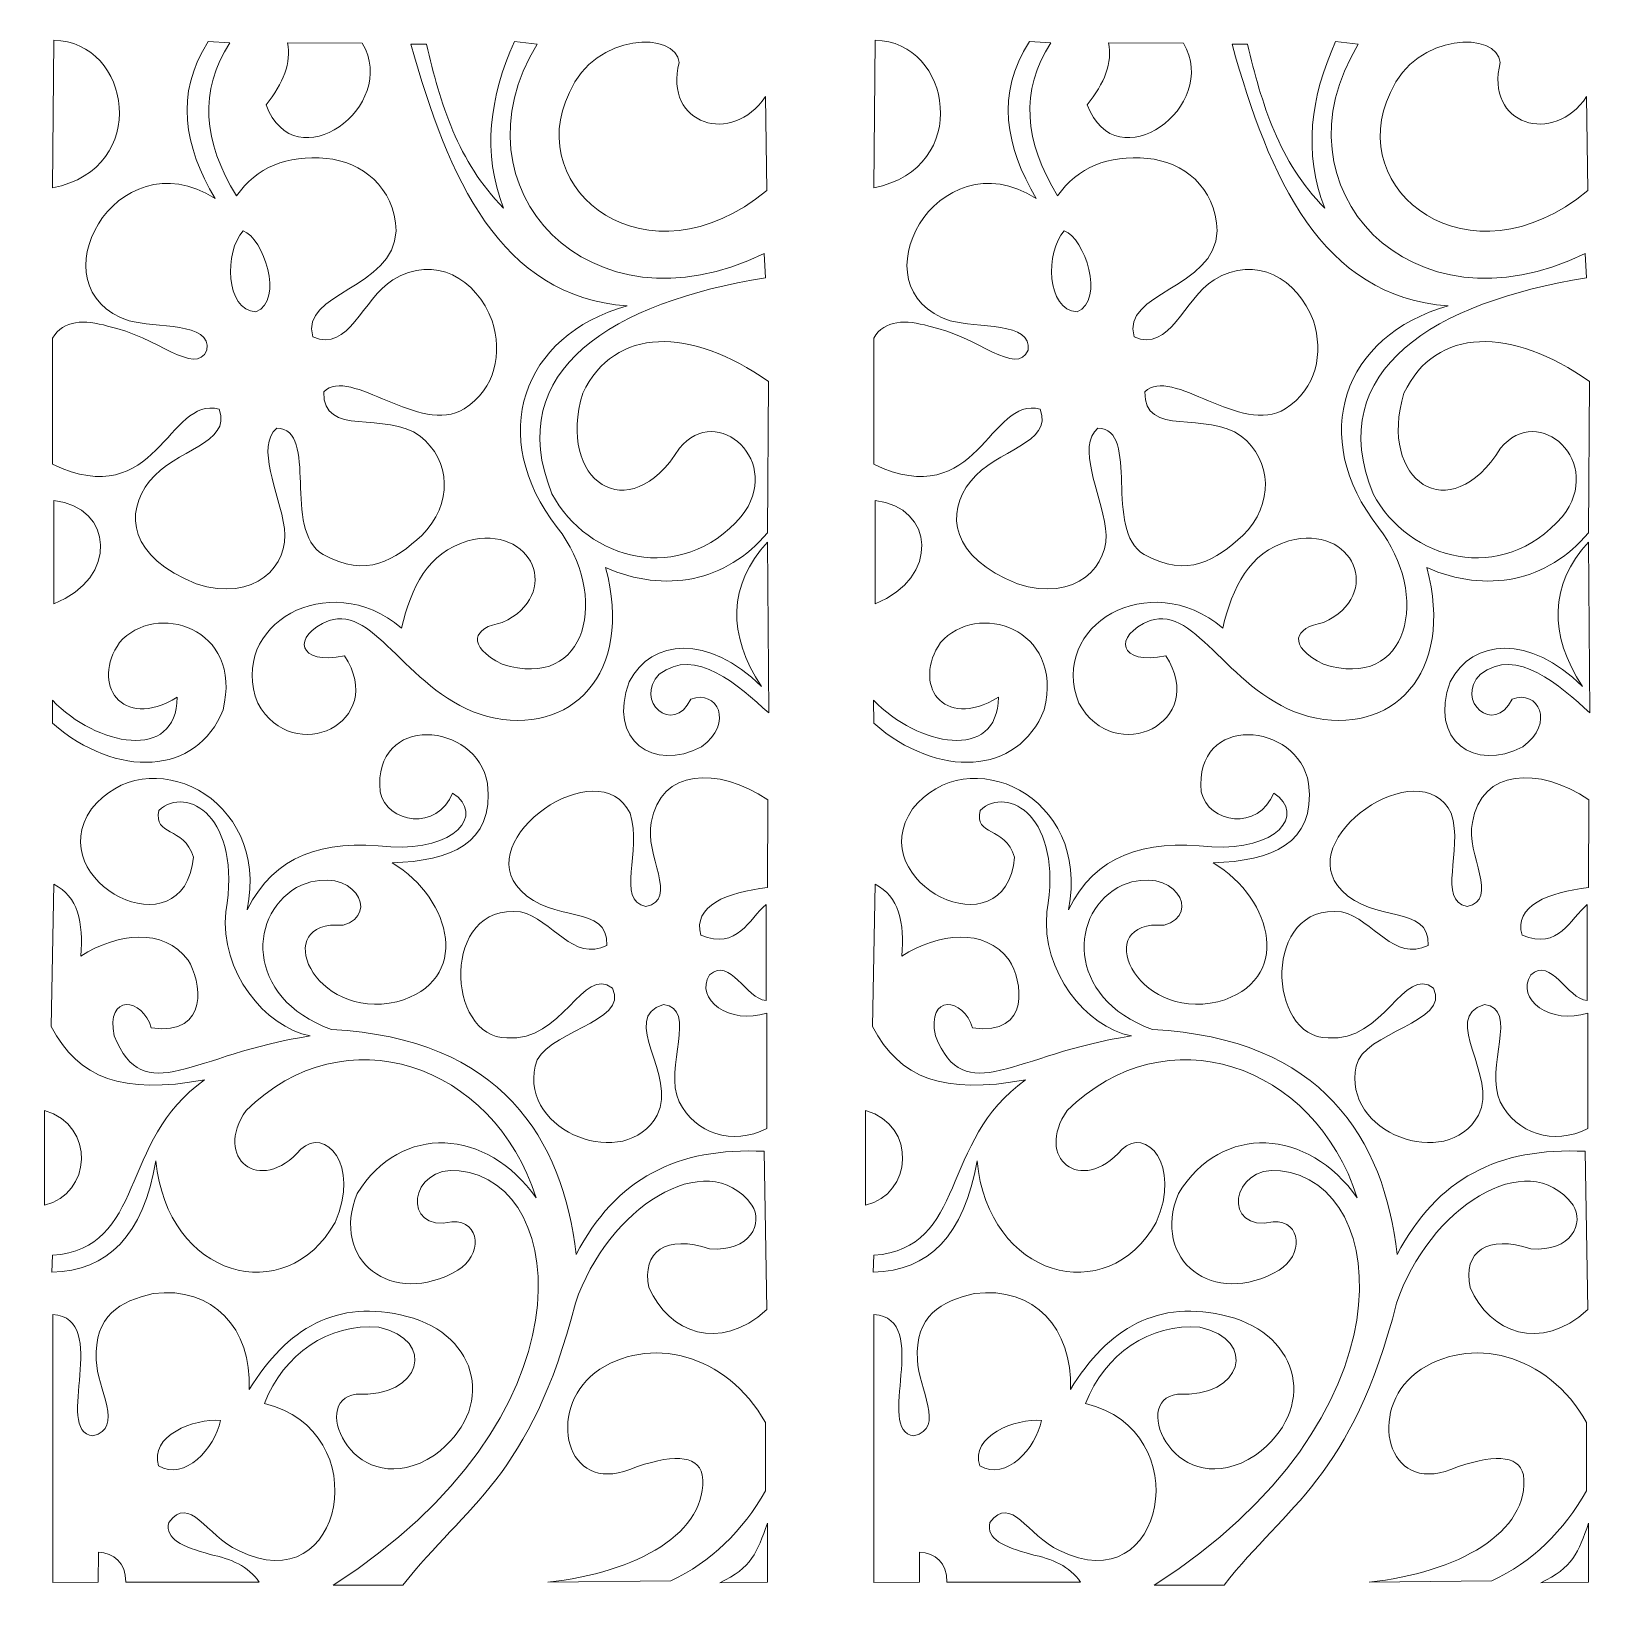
# Model space of a CAD drawing. Header units: centimetres. Extents: x -48.1 to 48.2, y -48.4 to 47.8.
import ezdxf

# ---------------------------------------------------------------- set-up
doc = ezdxf.new("R2010")
doc.units = ezdxf.units.CM
doc.header["$MEASUREMENT"] = 0
doc.layers.add('layer 1', color=7, linetype='Continuous')

msp = doc.modelspace()

# ---------------------------------------------------------------- linework, layer by layer
at = {"layer": 'layer 1', "color": 242, "lineweight": 9}
for points, knots in [([(-35.93742, 47.10805), (-35.93742, 47.10805), (-37.25138, 47.19018), (-37.25138, 47.19018), (-37.25138, 47.19018), (-39.33227, 43.98749), (-38.70253, 40.78472), (-36.84077, 37.58184), (-36.84077, 37.58184), (-42.88695, 41.47882), (-48.06834, 32.04059), (-42.09661, 30.10869), (-42.09661, 30.10869), (-40.51134, 29.64474), (-37.04195, 30.06562), (-37.33351, 28.302), (-37.33351, 28.302), (-38.07011, 26.67787), (-40.36667, 29.14471), (-43.41057, 29.7802), (-43.41057, 29.7802), (-44.8151, 30.1676), (-46.09826, 30.19283), (-46.77759, 29.0411), (-46.77759, 29.0411), (-46.77759, 29.0411), (-46.77759, 21.32159), (-46.77759, 21.32159), (-46.77759, 21.32159), (-40.3778, 18.27049), (-39.71592, 25.56068), (-36.5944, 24.68861), (-36.5944, 24.68861), (-35.78757, 22.56311), (-39.28488, 22.25458), (-40.84501, 20.29131), (-40.84501, 20.29131), (-42.40524, 18.32795), (-42.06965, 15.61292), (-37.99049, 14.01268), (-37.99049, 14.01268), (-34.40137, 12.81807), (-32.27261, 15.16576), (-32.59362, 17.39218), (-32.59362, 17.39218), (-32.92172, 19.66801), (-34.37566, 22.39743), (-33.06314, 23.53889), (-33.06314, 23.53889), (-30.43387, 23.46435), (-32.77849, 17.28914), (-30.22569, 15.80105), (-30.22569, 15.80105), (-27.55479, 14.33225), (-25.83213, 15.45539), (-24.19391, 16.96909), (-24.19391, 16.96909), (-22.26614, 18.86798), (-22.41532, 21.5881), (-24.29234, 23.03513), (-24.29234, 23.03513), (-26.38109, 24.64026), (-30.27644, 22.91933), (-30.18885, 25.7562), (-30.18885, 25.7562), (-28.55762, 27.36565), (-24.29234, 23.03513), (-21.5986, 24.7101), (-21.5986, 24.7101), (-19.64426, 25.9758), (-19.26396, 28.11761), (-19.88247, 30.10869), (-19.88247, 30.10869), (-20.84271, 32.66236), (-23.38026, 34.18623), (-25.95541, 32.60614), (-25.95541, 32.60614), (-27.83195, 31.4452), (-28.6409, 28.14792), (-30.84583, 29.12322), (-30.84583, 29.12322), (-31.6848, 31.84056), (-25.87176, 32.05296), (-25.76623, 35.61186), (-25.76623, 35.61186), (-25.85478, 38.32162), (-27.86956, 39.82707), (-30.0246, 40.04552), (-30.0246, 40.04552), (-32.46103, 40.26464), (-34.29517, 39.49819), (-35.52681, 37.74609), (-35.52681, 37.74609), (-37.57316, 41.07886), (-37.83325, 44.21333), (-35.93742, 47.10805)], [0, 0, 0, 0, 0.04, 0.04, 0.04, 0.04, 0.08, 0.08, 0.08, 0.08, 0.12, 0.12, 0.12, 0.12, 0.16, 0.16, 0.16, 0.16, 0.2, 0.2, 0.2, 0.2, 0.24, 0.24, 0.24, 0.24, 0.28, 0.28, 0.28, 0.28, 0.32, 0.32, 0.32, 0.32, 0.36, 0.36, 0.36, 0.36, 0.4, 0.4, 0.4, 0.4, 0.44, 0.44, 0.44, 0.44, 0.48, 0.48, 0.48, 0.48, 0.52, 0.52, 0.52, 0.52, 0.56, 0.56, 0.56, 0.56, 0.6, 0.6, 0.6, 0.6, 0.64, 0.64, 0.64, 0.64, 0.68, 0.68, 0.68, 0.68, 0.72, 0.72, 0.72, 0.72, 0.76, 0.76, 0.76, 0.76, 0.8, 0.8, 0.8, 0.8, 0.84, 0.84, 0.84, 0.84, 0.88, 0.88, 0.88, 0.88, 0.92, 0.92, 0.92, 0.92, 1, 1, 1, 1]), ([(-46.69547, 47.2723), (-42.00058, 47.21761), (-40.71406, 39.44341), (-46.77759, 38.23882), (-46.77759, 38.23882), (-46.77759, 38.23882), (-46.69547, 47.2723), (-46.69547, 47.2723)], [0, 0, 0, 0, 0.33333333, 0.33333333, 0.33333333, 0.33333333, 1, 1, 1, 1]), ([(-23.90648, 47.02593), (-23.90648, 47.02593), (-24.85089, 47.02593), (-24.85089, 47.02593), (-24.85089, 47.02593), (-22.57947, 38.85397), (-19.40423, 31.58594), (-11.62916, 31.01204), (-11.62916, 31.01204), (-18.09065, 29.21955), (-20.22612, 23.00577), (-15.89953, 17.46183), (-15.89953, 17.46183), (-12.6932, 13.32145), (-14.00026, 7.40854), (-19.26655, 9.08533), (-19.26655, 9.08533), (-21.5112, 10.2078), (-21.05963, 11.34389), (-19.26655, 11.63113), (-19.26655, 11.63113), (-15.5438, 13.34208), (-17.4259, 17.69093), (-21.38131, 16.64223), (-21.38131, 16.64223), (-23.85227, 15.8756), (-24.81692, 13.82177), (-25.42574, 11.30264), (-25.42574, 11.30264), (-29.90871, 15.08565), (-36.09975, 11.46055), (-34.22657, 6.69802), (-34.22657, 6.69802), (-32.03507, 2.75125), (-26.25771, 5.5178), (-28.9124, 9.60723), (-28.9124, 9.60723), (-31.77412, 8.96791), (-32.21323, 10.83331), (-29.86036, 11.75431), (-29.86036, 11.75431), (-27.02128, 12.75437), (-25.00151, 7.22395), (-20.1699, 5.88256), (-20.1699, 5.88256), (-15.0784, 4.60966), (-11.1914, 8.51048), (-12.94312, 14.99815), (-12.94312, 14.99815), (-9.30249, 13.41058), (-5.55229, 14.12234), (-3.04736, 17.13334), (-3.04736, 17.13334), (-3.04736, 17.13334), (-2.98577, 26.39256), (-2.98577, 26.39256), (-2.98577, 26.39256), (-7.73544, 29.73281), (-12.38678, 29.78251), (-14.3392, 25.67408), (-14.3392, 25.67408), (-15.96794, 20.32259), (-11.53342, 17.27034), (-8.42638, 22.30706), (-8.42638, 22.30706), (-6.09971, 25.154), (-2.0073, 21.45849), (-4.64875, 18.11881), (-4.64875, 18.11881), (-8.3718, 13.8494), (-14.03825, 15.44916), (-16.22802, 19.51489), (-16.22802, 19.51489), (-19.30464, 27.12705), (-12.38582, 31.25716), (-3.17054, 32.73661), (-3.17054, 32.73661), (-3.17054, 32.73661), (-3.25267, 34.21482), (-3.25267, 34.21482), (-3.25267, 34.21482), (-13.91718, 28.99812), (-22.52901, 38.25417), (-17.13137, 47.02593), (-17.13137, 47.02593), (-17.13137, 47.02593), (-18.52745, 47.19018), (-18.52745, 47.19018), (-18.52745, 47.19018), (-20.03665, 43.79581), (-20.52266, 40.40154), (-19.18443, 37.00698), (-19.18443, 37.00698), (-21.99387, 39.80942), (-23.06155, 43.45044), (-23.90648, 47.02593)], [0, 0, 0, 0, 0.04, 0.04, 0.04, 0.04, 0.08, 0.08, 0.08, 0.08, 0.12, 0.12, 0.12, 0.12, 0.16, 0.16, 0.16, 0.16, 0.2, 0.2, 0.2, 0.2, 0.24, 0.24, 0.24, 0.24, 0.28, 0.28, 0.28, 0.28, 0.32, 0.32, 0.32, 0.32, 0.36, 0.36, 0.36, 0.36, 0.4, 0.4, 0.4, 0.4, 0.44, 0.44, 0.44, 0.44, 0.48, 0.48, 0.48, 0.48, 0.52, 0.52, 0.52, 0.52, 0.56, 0.56, 0.56, 0.56, 0.6, 0.6, 0.6, 0.6, 0.64, 0.64, 0.64, 0.64, 0.68, 0.68, 0.68, 0.68, 0.72, 0.72, 0.72, 0.72, 0.76, 0.76, 0.76, 0.76, 0.8, 0.8, 0.8, 0.8, 0.84, 0.84, 0.84, 0.84, 0.88, 0.88, 0.88, 0.88, 0.92, 0.92, 0.92, 0.92, 1, 1, 1, 1]), ([(-3.17054, 43.82315), (-5.16528, 40.78788), (-9.42269, 42.09321), (-8.44759, 45.91545), (-8.44759, 45.91545), (-8.59466, 47.81108), (-13.58974, 47.79909), (-15.16043, 44.06952), (-15.16043, 44.06952), (-18.08153, 38.08427), (-10.35722, 32.06448), (-3.08842, 38.07458), (-3.08842, 38.07458), (-3.08842, 38.07458), (-3.17054, 43.82315), (-3.17054, 43.82315)], [0, 0, 0, 0, 0.2, 0.2, 0.2, 0.2, 0.4, 0.4, 0.4, 0.4, 0.6, 0.6, 0.6, 0.6, 1, 1, 1, 1]), ([(-32.40616, 47.10805), (-32.15633, 45.90634), (-32.65579, 44.64198), (-33.72012, 43.33042), (-33.72012, 43.33042), (-31.94786, 38.56664), (-25.54212, 43.22095), (-27.82773, 47.0881), (-27.82773, 47.0881), (-27.82773, 47.0881), (-32.40616, 47.10805), (-32.40616, 47.10805)], [0, 0, 0, 0, 0.25, 0.25, 0.25, 0.25, 0.5, 0.5, 0.5, 0.5, 1, 1, 1, 1]), ([(-35.1162, 35.6109), (-36.28155, 34.32064), (-36.23224, 30.76462), (-34.33604, 30.64249), (-34.33604, 30.64249), (-32.58882, 31.42026), (-33.88599, 35.15549), (-35.1162, 35.6109)], [0, 0, 0, 0, 0.33333333, 0.33333333, 0.33333333, 0.33333333, 1, 1, 1, 1]), ([(-46.69547, 19.10428), (-43.06146, 18.7211), (-42.70572, 14.35499), (-46.69547, 12.78085), (-46.69547, 12.78085), (-46.69547, 12.78085), (-46.69547, 19.10428), (-46.69547, 19.10428)], [0, 0, 0, 0, 0.33333333, 0.33333333, 0.33333333, 0.33333333, 1, 1, 1, 1]), ([(-3.04736, 16.55848), (-5.44599, 13.96481), (-5.50077, 10.87812), (-3.41691, 7.73031), (-3.41691, 7.73031), (-6.64358, 10.92983), (-10.13398, 10.65113), (-11.50598, 8.01745), (-11.50598, 8.01745), (-12.83759, 4.42862), (-10.00417, 2.47073), (-7.07136, 4.0348), (-7.07136, 4.0348), (-5.07769, 5.48605), (-6.10767, 7.5605), (-7.72834, 6.95015), (-7.72834, 6.95015), (-8.80332, 4.67365), (-11.26028, 6.87724), (-9.65822, 8.46941), (-9.65822, 8.46941), (-7.44773, 10.21058), (-4.80599, 7.76734), (-2.96524, 6.10753), (-2.96524, 6.10753), (-2.96524, 6.10753), (-3.04736, 16.55848), (-3.04736, 16.55848)], [0, 0, 0, 0, 0.125, 0.125, 0.125, 0.125, 0.25, 0.25, 0.25, 0.25, 0.375, 0.375, 0.375, 0.375, 0.5, 0.5, 0.5, 0.5, 0.625, 0.625, 0.625, 0.625, 0.75, 0.75, 0.75, 0.75, 1, 1, 1, 1]), ([(-46.78882, 6.87666), (-46.78882, 6.87666), (-46.77759, 5.47194), (-46.77759, 5.47194), (-46.77759, 5.47194), (-42.8597, 2.07077), (-37.94616, 2.26283), (-36.34804, 6.29317), (-36.34804, 6.29317), (-35.10852, 11.37066), (-40.51259, 12.95833), (-42.68269, 10.40793), (-42.68269, 10.40793), (-44.42857, 7.93178), (-42.61477, 4.98161), (-39.15133, 7.06086), (-39.15133, 7.06086), (-39.19316, 3.08156), (-44.09451, 4.0867), (-46.78882, 6.87666)], [0, 0, 0, 0, 0.16666667, 0.16666667, 0.16666667, 0.16666667, 0.33333333, 0.33333333, 0.33333333, 0.33333333, 0.5, 0.5, 0.5, 0.5, 0.66666667, 0.66666667, 0.66666667, 0.66666667, 1, 1, 1, 1]), ([(-46.69547, -4.38276), (-46.69547, -4.38276), (-46.85972, -13.08774), (-46.85972, -13.08774), (-46.85972, -13.08774), (-45.17803, -16.28198), (-42.50914, -17.26496), (-37.48749, -16.35298), (-37.48749, -16.35298), (-42.75705, -20.04849), (-41.05646, -26.67902), (-46.77759, -27.08963), (-46.77759, -27.08963), (-46.77759, -27.08963), (-46.81866, -28.11616), (-46.81866, -28.11616), (-46.81866, -28.11616), (-43.40366, -28.06234), (-41.24114, -25.86057), (-40.45416, -21.29999), (-40.45416, -21.29999), (-39.799, -28.45012), (-32.50056, -30.43814), (-29.49081, -25.07763), (-29.49081, -25.07763), (-27.94756, -21.52612), (-30.12918, -19.19023), (-31.58493, -20.60195), (-31.58493, -20.60195), (-34.13485, -23.47749), (-36.96041, -21.12107), (-34.93612, -18.23066), (-34.93612, -18.23066), (-28.93437, -12.29031), (-19.82779, -15.29795), (-17.19296, -23.57889), (-17.19296, -23.57889), (-20.18372, -19.30162), (-25.47381, -18.96622), (-28.13579, -23.31199), (-28.13579, -23.31199), (-29.82285, -27.35998), (-26.01106, -30.36426), (-21.9766, -27.99298), (-21.9766, -27.99298), (-20.51211, -27.13741), (-20.53264, -24.93862), (-22.34615, -25.03657), (-22.34615, -25.03657), (-25.48062, -25.76185), (-24.98107, -21.52142), (-21.89448, -21.91591), (-21.89448, -21.91591), (-15.06488, -22.60964), (-13.70985, -37.12997), (-29.61409, -47.27229), (-29.61409, -47.27229), (-29.61409, -47.27229), (-25.34352, -47.27095), (-25.34352, -47.27095), (-25.34352, -47.27095), (-21.51888, -42.38044), (-17.53814, -40.72945), (-14.78704, -30.01246), (-14.78704, -30.01246), (-12.85438, -24.24537), (-6.79276, -20.26713), (-3.99177, -24.01004), (-3.99177, -24.01004), (-3.28644, -25.09528), (-4.0667, -26.91665), (-6.57872, -26.68362), (-6.57872, -26.68362), (-9.20808, -25.82412), (-10.75949, -26.84748), (-10.294, -29.06498), (-10.294, -29.06498), (-9.05775, -31.82098), (-6.02296, -33.06893), (-3.08842, -30.41559), (-3.08842, -30.41559), (-3.08842, -30.41559), (-3.25267, -20.72514), (-3.25267, -20.72514), (-3.25267, -20.72514), (-8.52597, -20.45824), (-12.33632, -22.37401), (-14.74982, -27.04857), (-14.74982, -27.04857), (-15.55502, -19.9538), (-19.32815, -13.80631), (-29.71664, -13.27252), (-29.71664, -13.27252), (-35.08905, -11.33573), (-34.83635, -5.98971), (-31.55145, -4.42938), (-31.55145, -4.42938), (-28.44451, -3.15648), (-26.65154, -6.19502), (-29.00565, -6.89306), (-29.00565, -6.89306), (-33.55261, -6.49971), (-30.83115, -12.78247), (-25.72075, -11.57404), (-25.72075, -11.57404), (-21.11172, -10.31985), (-22.3001, -5.30846), (-26.0006, -3.0688), (-26.0006, -3.0688), (-22.46943, -2.94571), (-19.74576, -1.94662), (-20.1699, 1.77643), (-20.1699, 1.77643), (-20.8099, 5.58486), (-27.20865, 6.11175), (-26.7397, 1.2837), (-26.7397, 1.2837), (-26.31662, -0.68734), (-23.2282, -1.12405), (-22.30509, 1.20157), (-22.30509, 1.20157), (-20.27083, -0.13225), (-22.22153, -2.34629), (-26.08272, -2.08333), (-26.08272, -2.08333), (-30.33909, -1.65209), (-33.18776, -2.58), (-34.86983, -5.94309), (-34.86983, -5.94309), (-33.44804, 1.0971), (-41.0696, 4.47573), (-44.39604, 0.22579), (-44.39604, 0.22579), (-47.5309, -4.23732), (-38.72153, -8.71414), (-38.15473, -2.72035), (-38.15473, -2.72035), (-38.77785, -0.77647), (-40.62157, -1.48266), (-40.26958, 0.14261), (-40.26958, 0.14261), (-38.57638, 1.71609), (-35.17088, -0.26071), (-36.18379, -6.07414), (-36.18379, -6.07414), (-36.54001, -9.70201), (-33.80253, -13.12247), (-31.01007, -13.6626), (-31.01007, -13.6626), (-38.2098, -14.74928), (-41.18012, -18.18807), (-42.99996, -13.6626), (-42.99996, -13.6626), (-43.56148, -11.07517), (-41.24824, -11.30791), (-40.74159, -13.16987), (-40.74159, -13.16987), (-37.07352, -13.67622), (-37.71678, -10.2408), (-38.48322, -9.02268), (-38.48322, -9.02268), (-39.99923, -7.00722), (-42.81192, -7.36987), (-45.05302, -8.77631), (-45.05302, -8.77631), (-44.88187, -6.73668), (-45.22408, -5.10785), (-46.69547, -4.38276)], [0, 0, 0, 0, 0.02325581, 0.02325581, 0.02325581, 0.02325581, 0.04651163, 0.04651163, 0.04651163, 0.04651163, 0.06976744, 0.06976744, 0.06976744, 0.06976744, 0.09302326, 0.09302326, 0.09302326, 0.09302326, 0.11627907, 0.11627907, 0.11627907, 0.11627907, 0.13953488, 0.13953488, 0.13953488, 0.13953488, 0.1627907, 0.1627907, 0.1627907, 0.1627907, 0.18604651, 0.18604651, 0.18604651, 0.18604651, 0.20930233, 0.20930233, 0.20930233, 0.20930233, 0.23255814, 0.23255814, 0.23255814, 0.23255814, 0.25581395, 0.25581395, 0.25581395, 0.25581395, 0.27906977, 0.27906977, 0.27906977, 0.27906977, 0.30232558, 0.30232558, 0.30232558, 0.30232558, 0.3255814, 0.3255814, 0.3255814, 0.3255814, 0.34883721, 0.34883721, 0.34883721, 0.34883721, 0.37209302, 0.37209302, 0.37209302, 0.37209302, 0.39534884, 0.39534884, 0.39534884, 0.39534884, 0.41860465, 0.41860465, 0.41860465, 0.41860465, 0.44186047, 0.44186047, 0.44186047, 0.44186047, 0.46511628, 0.46511628, 0.46511628, 0.46511628, 0.48837209, 0.48837209, 0.48837209, 0.48837209, 0.51162791, 0.51162791, 0.51162791, 0.51162791, 0.53488372, 0.53488372, 0.53488372, 0.53488372, 0.55813953, 0.55813953, 0.55813953, 0.55813953, 0.58139535, 0.58139535, 0.58139535, 0.58139535, 0.60465116, 0.60465116, 0.60465116, 0.60465116, 0.62790698, 0.62790698, 0.62790698, 0.62790698, 0.65116279, 0.65116279, 0.65116279, 0.65116279, 0.6744186, 0.6744186, 0.6744186, 0.6744186, 0.69767442, 0.69767442, 0.69767442, 0.69767442, 0.72093023, 0.72093023, 0.72093023, 0.72093023, 0.74418605, 0.74418605, 0.74418605, 0.74418605, 0.76744186, 0.76744186, 0.76744186, 0.76744186, 0.79069767, 0.79069767, 0.79069767, 0.79069767, 0.81395349, 0.81395349, 0.81395349, 0.81395349, 0.8372093, 0.8372093, 0.8372093, 0.8372093, 0.86046512, 0.86046512, 0.86046512, 0.86046512, 0.88372093, 0.88372093, 0.88372093, 0.88372093, 0.90697674, 0.90697674, 0.90697674, 0.90697674, 0.93023256, 0.93023256, 0.93023256, 0.93023256, 0.95348837, 0.95348837, 0.95348837, 0.95348837, 1, 1, 1, 1]), ([(-3.02174, 0.79096), (-6.11323, 2.84421), (-9.59145, 2.69599), (-10.15096, -0.60512), (-10.15096, -0.60512), (-10.58901, -2.54268), (-8.43953, -5.34597), (-10.47945, -5.73778), (-10.47945, -5.73778), (-12.34111, -5.34079), (-10.69137, -2.38812), (-11.44419, -0.03305), (-11.44419, -0.03305), (-13.33368, 3.87535), (-21.27721, -1.63376), (-18.1344, -4.75663), (-18.1344, -4.75663), (-16.25325, -6.80451), (-12.77101, -5.56125), (-12.861, -8.11933), (-12.861, -8.11933), (-14.95512, -9.1663), (-16.16633, -6.54452), (-18.1579, -6.06627), (-18.1579, -6.06627), (-23.03594, -5.49985), (-22.72443, -13.79068), (-18.97913, -13.78578), (-18.97913, -13.78578), (-15.61863, -14.09202), (-14.31167, -9.2867), (-12.53251, -10.74725), (-12.53251, -10.74725), (-11.4369, -12.85011), (-16.85104, -13.40731), (-17.25455, -15.51036), (-17.25455, -15.51036), (-18.172, -19.5617), (-11.72491, -22.02538), (-9.78141, -18.50783), (-9.78141, -18.50783), (-8.52597, -16.10882), (-12.1431, -12.56882), (-9.41185, -11.73272), (-9.41185, -11.73272), (-7.26257, -12.01248), (-9.42567, -15.56984), (-8.44701, -17.70435), (-8.44701, -17.70435), (-7.46749, -19.61159), (-5.20375, -20.41075), (-3.08842, -19.32905), (-3.08842, -19.32905), (-3.08842, -19.32905), (-3.08842, -12.26652), (-3.08842, -12.26652), (-3.08842, -12.26652), (-5.33489, -13.01675), (-7.54222, -11.41555), (-6.57863, -9.92603), (-6.57863, -9.92603), (-5.32616, -8.79723), (-4.36132, -11.41968), (-3.12948, -11.48635), (-3.12948, -11.48635), (-3.12948, -11.48635), (-3.12948, -5.6146), (-3.12948, -5.6146), (-3.12948, -5.6146), (-4.17088, -6.50585), (-4.86058, -8.41971), (-7.11242, -7.50341), (-7.11242, -7.50341), (-7.65274, -5.7042), (-5.48158, -4.85228), (-3.04736, -4.58806), (-3.04736, -4.58806), (-3.04736, -4.58806), (-3.02174, 0.79096), (-3.02174, 0.79096)], [0, 0, 0, 0, 0.04761905, 0.04761905, 0.04761905, 0.04761905, 0.0952381, 0.0952381, 0.0952381, 0.0952381, 0.14285714, 0.14285714, 0.14285714, 0.14285714, 0.19047619, 0.19047619, 0.19047619, 0.19047619, 0.23809524, 0.23809524, 0.23809524, 0.23809524, 0.28571429, 0.28571429, 0.28571429, 0.28571429, 0.33333333, 0.33333333, 0.33333333, 0.33333333, 0.38095238, 0.38095238, 0.38095238, 0.38095238, 0.42857143, 0.42857143, 0.42857143, 0.42857143, 0.47619048, 0.47619048, 0.47619048, 0.47619048, 0.52380952, 0.52380952, 0.52380952, 0.52380952, 0.57142857, 0.57142857, 0.57142857, 0.57142857, 0.61904762, 0.61904762, 0.61904762, 0.61904762, 0.66666667, 0.66666667, 0.66666667, 0.66666667, 0.71428571, 0.71428571, 0.71428571, 0.71428571, 0.76190476, 0.76190476, 0.76190476, 0.76190476, 0.80952381, 0.80952381, 0.80952381, 0.80952381, 0.85714286, 0.85714286, 0.85714286, 0.85714286, 0.9047619, 0.9047619, 0.9047619, 0.9047619, 1, 1, 1, 1]), ([(-47.27033, -18.2204), (-44.09576, -19.14706), (-44.42089, -23.37042), (-47.27033, -24.01004), (-47.27033, -24.01004), (-47.27033, -24.01004), (-47.27033, -18.2204), (-47.27033, -18.2204)], [0, 0, 0, 0, 0.33333333, 0.33333333, 0.33333333, 0.33333333, 1, 1, 1, 1]), ([(-46.77021, -30.7152), (-46.77021, -30.7152), (-46.77021, -47.10939), (-46.77021, -47.10939), (-46.77021, -47.10939), (-46.77021, -47.10939), (-43.98543, -47.08646), (-43.98543, -47.08646), (-43.98543, -47.08646), (-43.98543, -47.08646), (-43.97804, -45.25089), (-43.97804, -45.25089), (-43.97804, -45.25089), (-43.02346, -45.32063), (-42.29846, -45.88993), (-42.30192, -47.08646), (-42.30192, -47.08646), (-42.30192, -47.08646), (-34.13073, -47.08646), (-34.13073, -47.08646), (-34.13073, -47.08646), (-34.79097, -46.12315), (-35.86557, -45.65133), (-37.1282, -45.40295), (-37.1282, -45.40295), (-38.88952, -44.87951), (-39.8866, -44.50104), (-39.674, -43.43201), (-39.674, -43.43201), (-38.35323, -41.70744), (-37.42263, -44.23136), (-35.40363, -45.15658), (-35.40363, -45.15658), (-28.92286, -48.40042), (-26.91767, -37.76556), (-33.82267, -36.16417), (-33.82267, -36.16417), (-32.6389, -33.11537), (-29.8878, -31.25341), (-26.82183, -31.48318), (-26.82183, -31.48318), (-23.25564, -32.26354), (-24.19343, -35.81668), (-28.19757, -35.58988), (-28.19757, -35.58988), (-31.18151, -35.93756), (-28.23355, -42.43589), (-23.41374, -39.32588), (-23.41374, -39.32588), (-19.60454, -36.51309), (-20.66542, -31.98983), (-25.09725, -30.8262), (-25.09725, -30.8262), (-29.38614, -29.71803), (-32.4571, -31.55773), (-34.74665, -35.30188), (-34.74665, -35.30188), (-34.59938, -31.56866), (-36.94688, -28.95974), (-40.61841, -29.43012), (-40.61841, -29.43012), (-42.67262, -29.88889), (-44.23823, -30.77555), (-44.10861, -33.49471), (-44.10861, -33.49471), (-44.05143, -35.22906), (-42.37042, -37.69706), (-44.31392, -38.13511), (-44.31392, -38.13511), (-46.77759, -37.8613), (-43.15682, -30.94785), (-46.77021, -30.7152)], [0, 0, 0, 0, 0.05263158, 0.05263158, 0.05263158, 0.05263158, 0.10526316, 0.10526316, 0.10526316, 0.10526316, 0.15789474, 0.15789474, 0.15789474, 0.15789474, 0.21052632, 0.21052632, 0.21052632, 0.21052632, 0.26315789, 0.26315789, 0.26315789, 0.26315789, 0.31578947, 0.31578947, 0.31578947, 0.31578947, 0.36842105, 0.36842105, 0.36842105, 0.36842105, 0.42105263, 0.42105263, 0.42105263, 0.42105263, 0.47368421, 0.47368421, 0.47368421, 0.47368421, 0.52631579, 0.52631579, 0.52631579, 0.52631579, 0.57894737, 0.57894737, 0.57894737, 0.57894737, 0.63157895, 0.63157895, 0.63157895, 0.63157895, 0.68421053, 0.68421053, 0.68421053, 0.68421053, 0.73684211, 0.73684211, 0.73684211, 0.73684211, 0.78947368, 0.78947368, 0.78947368, 0.78947368, 0.84210526, 0.84210526, 0.84210526, 0.84210526, 0.89473684, 0.89473684, 0.89473684, 0.89473684, 1, 1, 1, 1]), ([(-16.47439, -47.08646), (-11.09882, -46.54086), (-6.5959, -44.04639), (-7.0303, -40.51666), (-7.0303, -40.51666), (-7.33279, -39.25633), (-8.92583, -39.2499), (-11.46492, -40.18817), (-11.46492, -40.18817), (-15.40094, -41.72835), (-16.56419, -36.59569), (-13.6001, -34.27535), (-13.6001, -34.27535), (-10.31702, -31.88363), (-5.52312, -33.10875), (-3.17054, -37.31388), (-3.17054, -37.31388), (-3.17054, -37.31388), (-3.17054, -41.50213), (-3.17054, -41.50213), (-3.17054, -41.50213), (-4.53928, -43.93865), (-6.51704, -45.89328), (-8.96018, -47.00817), (-8.96018, -47.00817), (-8.96018, -47.00817), (-16.47439, -47.08646), (-16.47439, -47.08646)], [0, 0, 0, 0, 0.125, 0.125, 0.125, 0.125, 0.25, 0.25, 0.25, 0.25, 0.375, 0.375, 0.375, 0.375, 0.5, 0.5, 0.5, 0.5, 0.625, 0.625, 0.625, 0.625, 0.75, 0.75, 0.75, 0.75, 1, 1, 1, 1]), ([(-40.28992, -39.98286), (-40.90296, -38.13482), (-38.08978, -37.05994), (-36.51228, -37.1907), (-36.51228, -37.1907), (-36.86034, -38.9359), (-38.66896, -40.89705), (-40.28992, -39.98286)], [0, 0, 0, 0, 0.33333333, 0.33333333, 0.33333333, 0.33333333, 1, 1, 1, 1]), ([(-3.04736, -43.4866), (-3.04736, -43.4866), (-3.04736, -47.08646), (-3.04736, -47.08646), (-3.04736, -47.08646), (-3.04736, -47.08646), (-5.96271, -47.12752), (-5.96271, -47.12752), (-5.96271, -47.12752), (-4.02583, -46.23329), (-3.66174, -45.25904), (-3.04736, -43.4866)], [0, 0, 0, 0, 0.25, 0.25, 0.25, 0.25, 0.5, 0.5, 0.5, 0.5, 1, 1, 1, 1])]:
    msp.add_open_spline(points, degree=3, knots=knots, dxfattribs=at)
at = {"layer": 'layer 1', "color": 177, "lineweight": 9}
for points, knots in [([(14.29816, 47.10805), (14.29816, 47.10805), (12.9842, 47.19018), (12.9842, 47.19018), (12.9842, 47.19018), (10.90331, 43.98749), (11.53305, 40.78472), (13.39481, 37.58184), (13.39481, 37.58184), (7.34863, 41.47882), (2.16724, 32.04059), (8.13897, 30.10869), (8.13897, 30.10869), (9.72424, 29.64474), (13.19363, 30.06562), (12.90207, 28.302), (12.90207, 28.302), (12.16547, 26.67787), (9.86891, 29.14471), (6.82501, 29.7802), (6.82501, 29.7802), (5.42048, 30.1676), (4.13732, 30.19283), (3.45799, 29.0411), (3.45799, 29.0411), (3.45799, 29.0411), (3.45799, 21.32159), (3.45799, 21.32159), (3.45799, 21.32159), (9.85778, 18.27049), (10.51966, 25.56068), (13.64118, 24.68861), (13.64118, 24.68861), (14.44801, 22.56311), (10.9507, 22.25458), (9.39057, 20.29131), (9.39057, 20.29131), (7.83034, 18.32795), (8.16593, 15.61292), (12.24509, 14.01268), (12.24509, 14.01268), (15.83421, 12.81807), (17.96297, 15.16576), (17.64196, 17.39218), (17.64196, 17.39218), (17.31386, 19.66801), (15.85992, 22.39743), (17.17244, 23.53889), (17.17244, 23.53889), (19.80171, 23.46435), (17.45709, 17.28914), (20.00989, 15.80105), (20.00989, 15.80105), (22.68079, 14.33225), (24.40345, 15.45539), (26.04167, 16.96909), (26.04167, 16.96909), (27.96944, 18.86798), (27.82026, 21.5881), (25.94324, 23.03513), (25.94324, 23.03513), (23.85449, 24.64026), (19.95914, 22.91933), (20.04673, 25.7562), (20.04673, 25.7562), (21.67796, 27.36565), (25.94324, 23.03513), (28.63698, 24.7101), (28.63698, 24.7101), (30.59132, 25.9758), (30.97162, 28.11761), (30.35311, 30.10869), (30.35311, 30.10869), (29.39287, 32.66236), (26.85532, 34.18623), (24.28017, 32.60614), (24.28017, 32.60614), (22.40363, 31.4452), (21.59468, 28.14792), (19.38975, 29.12322), (19.38975, 29.12322), (18.55078, 31.84056), (24.36382, 32.05296), (24.46935, 35.61186), (24.46935, 35.61186), (24.3808, 38.32162), (22.36602, 39.82707), (20.21098, 40.04552), (20.21098, 40.04552), (17.77455, 40.26464), (15.94041, 39.49819), (14.70877, 37.74609), (14.70877, 37.74609), (12.66242, 41.07886), (12.40233, 44.21333), (14.29816, 47.10805)], [0, 0, 0, 0, 0.04, 0.04, 0.04, 0.04, 0.08, 0.08, 0.08, 0.08, 0.12, 0.12, 0.12, 0.12, 0.16, 0.16, 0.16, 0.16, 0.2, 0.2, 0.2, 0.2, 0.24, 0.24, 0.24, 0.24, 0.28, 0.28, 0.28, 0.28, 0.32, 0.32, 0.32, 0.32, 0.36, 0.36, 0.36, 0.36, 0.4, 0.4, 0.4, 0.4, 0.44, 0.44, 0.44, 0.44, 0.48, 0.48, 0.48, 0.48, 0.52, 0.52, 0.52, 0.52, 0.56, 0.56, 0.56, 0.56, 0.6, 0.6, 0.6, 0.6, 0.64, 0.64, 0.64, 0.64, 0.68, 0.68, 0.68, 0.68, 0.72, 0.72, 0.72, 0.72, 0.76, 0.76, 0.76, 0.76, 0.8, 0.8, 0.8, 0.8, 0.84, 0.84, 0.84, 0.84, 0.88, 0.88, 0.88, 0.88, 0.92, 0.92, 0.92, 0.92, 1, 1, 1, 1]), ([(3.54011, 47.2723), (8.235, 47.21761), (9.52152, 39.44341), (3.45799, 38.23882), (3.45799, 38.23882), (3.45799, 38.23882), (3.54011, 47.2723), (3.54011, 47.2723)], [0, 0, 0, 0, 0.33333333, 0.33333333, 0.33333333, 0.33333333, 1, 1, 1, 1]), ([(26.3291, 47.02593), (26.3291, 47.02593), (25.38469, 47.02593), (25.38469, 47.02593), (25.38469, 47.02593), (27.65611, 38.85397), (30.83135, 31.58594), (38.60642, 31.01204), (38.60642, 31.01204), (32.14493, 29.21955), (30.00946, 23.00577), (34.33605, 17.46183), (34.33605, 17.46183), (37.54238, 13.32145), (36.23532, 7.40854), (30.96903, 9.08533), (30.96903, 9.08533), (28.72438, 10.2078), (29.17595, 11.34389), (30.96903, 11.63113), (30.96903, 11.63113), (34.69178, 13.34208), (32.80968, 17.69093), (28.85427, 16.64223), (28.85427, 16.64223), (26.38331, 15.8756), (25.41866, 13.82177), (24.80984, 11.30264), (24.80984, 11.30264), (20.32687, 15.08565), (14.13583, 11.46055), (16.00901, 6.69802), (16.00901, 6.69802), (18.20051, 2.75125), (23.97787, 5.5178), (21.32318, 9.60723), (21.32318, 9.60723), (18.46146, 8.96791), (18.02235, 10.83331), (20.37522, 11.75431), (20.37522, 11.75431), (23.2143, 12.75437), (25.23407, 7.22395), (30.06568, 5.88256), (30.06568, 5.88256), (35.15718, 4.60966), (39.04418, 8.51048), (37.29246, 14.99815), (37.29246, 14.99815), (40.93309, 13.41058), (44.68329, 14.12234), (47.18822, 17.13334), (47.18822, 17.13334), (47.18822, 17.13334), (47.24981, 26.39256), (47.24981, 26.39256), (47.24981, 26.39256), (42.50014, 29.73281), (37.8488, 29.78251), (35.89638, 25.67408), (35.89638, 25.67408), (34.26764, 20.32259), (38.70216, 17.27034), (41.8092, 22.30706), (41.8092, 22.30706), (44.13587, 25.154), (48.22828, 21.45849), (45.58683, 18.11881), (45.58683, 18.11881), (41.86378, 13.8494), (36.19733, 15.44916), (34.00756, 19.51489), (34.00756, 19.51489), (30.93094, 27.12705), (37.84976, 31.25716), (47.06504, 32.73661), (47.06504, 32.73661), (47.06504, 32.73661), (46.98291, 34.21482), (46.98291, 34.21482), (46.98291, 34.21482), (36.3184, 28.99812), (27.70657, 38.25417), (33.10421, 47.02593), (33.10421, 47.02593), (33.10421, 47.02593), (31.70813, 47.19018), (31.70813, 47.19018), (31.70813, 47.19018), (30.19893, 43.79581), (29.71292, 40.40154), (31.05115, 37.00698), (31.05115, 37.00698), (28.24171, 39.80942), (27.17403, 43.45044), (26.3291, 47.02593)], [0, 0, 0, 0, 0.04, 0.04, 0.04, 0.04, 0.08, 0.08, 0.08, 0.08, 0.12, 0.12, 0.12, 0.12, 0.16, 0.16, 0.16, 0.16, 0.2, 0.2, 0.2, 0.2, 0.24, 0.24, 0.24, 0.24, 0.28, 0.28, 0.28, 0.28, 0.32, 0.32, 0.32, 0.32, 0.36, 0.36, 0.36, 0.36, 0.4, 0.4, 0.4, 0.4, 0.44, 0.44, 0.44, 0.44, 0.48, 0.48, 0.48, 0.48, 0.52, 0.52, 0.52, 0.52, 0.56, 0.56, 0.56, 0.56, 0.6, 0.6, 0.6, 0.6, 0.64, 0.64, 0.64, 0.64, 0.68, 0.68, 0.68, 0.68, 0.72, 0.72, 0.72, 0.72, 0.76, 0.76, 0.76, 0.76, 0.8, 0.8, 0.8, 0.8, 0.84, 0.84, 0.84, 0.84, 0.88, 0.88, 0.88, 0.88, 0.92, 0.92, 0.92, 0.92, 1, 1, 1, 1]), ([(47.06504, 43.82315), (45.0703, 40.78788), (40.81289, 42.09321), (41.78799, 45.91545), (41.78799, 45.91545), (41.64092, 47.81108), (36.64584, 47.79909), (35.07515, 44.06952), (35.07515, 44.06952), (32.15405, 38.08427), (39.87836, 32.06448), (47.14716, 38.07458), (47.14716, 38.07458), (47.14716, 38.07458), (47.06504, 43.82315), (47.06504, 43.82315)], [0, 0, 0, 0, 0.2, 0.2, 0.2, 0.2, 0.4, 0.4, 0.4, 0.4, 0.6, 0.6, 0.6, 0.6, 1, 1, 1, 1]), ([(17.82942, 47.10805), (18.07925, 45.90634), (17.57979, 44.64198), (16.51546, 43.33042), (16.51546, 43.33042), (18.28772, 38.56664), (24.69346, 43.22095), (22.40785, 47.0881), (22.40785, 47.0881), (22.40785, 47.0881), (17.82942, 47.10805), (17.82942, 47.10805)], [0, 0, 0, 0, 0.25, 0.25, 0.25, 0.25, 0.5, 0.5, 0.5, 0.5, 1, 1, 1, 1]), ([(15.11938, 35.6109), (13.95403, 34.32064), (14.00334, 30.76462), (15.89954, 30.64249), (15.89954, 30.64249), (17.64676, 31.42026), (16.34959, 35.15549), (15.11938, 35.6109)], [0, 0, 0, 0, 0.33333333, 0.33333333, 0.33333333, 0.33333333, 1, 1, 1, 1]), ([(3.54011, 19.10428), (7.17412, 18.7211), (7.52986, 14.35499), (3.54011, 12.78085), (3.54011, 12.78085), (3.54011, 12.78085), (3.54011, 19.10428), (3.54011, 19.10428)], [0, 0, 0, 0, 0.33333333, 0.33333333, 0.33333333, 0.33333333, 1, 1, 1, 1]), ([(47.18822, 16.55848), (44.78959, 13.96481), (44.73481, 10.87812), (46.81867, 7.73031), (46.81867, 7.73031), (43.592, 10.92983), (40.1016, 10.65113), (38.7296, 8.01745), (38.7296, 8.01745), (37.39799, 4.42862), (40.23141, 2.47073), (43.16422, 4.0348), (43.16422, 4.0348), (45.15789, 5.48605), (44.12791, 7.5605), (42.50724, 6.95015), (42.50724, 6.95015), (41.43226, 4.67365), (38.9753, 6.87724), (40.57736, 8.46941), (40.57736, 8.46941), (42.78785, 10.21058), (45.42959, 7.76734), (47.27034, 6.10753), (47.27034, 6.10753), (47.27034, 6.10753), (47.18822, 16.55848), (47.18822, 16.55848)], [0, 0, 0, 0, 0.125, 0.125, 0.125, 0.125, 0.25, 0.25, 0.25, 0.25, 0.375, 0.375, 0.375, 0.375, 0.5, 0.5, 0.5, 0.5, 0.625, 0.625, 0.625, 0.625, 0.75, 0.75, 0.75, 0.75, 1, 1, 1, 1]), ([(3.44676, 6.87666), (3.44676, 6.87666), (3.45799, 5.47194), (3.45799, 5.47194), (3.45799, 5.47194), (7.37588, 2.07077), (12.28942, 2.26283), (13.88754, 6.29317), (13.88754, 6.29317), (15.12706, 11.37066), (9.72299, 12.95833), (7.55289, 10.40793), (7.55289, 10.40793), (5.80701, 7.93178), (7.62081, 4.98161), (11.08425, 7.06086), (11.08425, 7.06086), (11.04242, 3.08156), (6.14107, 4.0867), (3.44676, 6.87666)], [0, 0, 0, 0, 0.16666667, 0.16666667, 0.16666667, 0.16666667, 0.33333333, 0.33333333, 0.33333333, 0.33333333, 0.5, 0.5, 0.5, 0.5, 0.66666667, 0.66666667, 0.66666667, 0.66666667, 1, 1, 1, 1]), ([(3.54011, -4.38276), (3.54011, -4.38276), (3.37586, -13.08774), (3.37586, -13.08774), (3.37586, -13.08774), (5.05755, -16.28198), (7.72644, -17.26496), (12.74809, -16.35298), (12.74809, -16.35298), (7.47853, -20.04849), (9.17912, -26.67902), (3.45799, -27.08963), (3.45799, -27.08963), (3.45799, -27.08963), (3.41692, -28.11616), (3.41692, -28.11616), (3.41692, -28.11616), (6.83192, -28.06234), (8.99444, -25.86057), (9.78142, -21.29999), (9.78142, -21.29999), (10.43658, -28.45012), (17.73502, -30.43814), (20.74477, -25.07763), (20.74477, -25.07763), (22.28802, -21.52612), (20.1064, -19.19023), (18.65065, -20.60195), (18.65065, -20.60195), (16.10073, -23.47749), (13.27517, -21.12107), (15.29946, -18.23066), (15.29946, -18.23066), (21.30121, -12.29031), (30.40779, -15.29795), (33.04262, -23.57889), (33.04262, -23.57889), (30.05186, -19.30162), (24.76177, -18.96622), (22.09979, -23.31199), (22.09979, -23.31199), (20.41273, -27.35998), (24.22452, -30.36426), (28.25898, -27.99298), (28.25898, -27.99298), (29.72347, -27.13741), (29.70294, -24.93862), (27.88943, -25.03657), (27.88943, -25.03657), (24.75496, -25.76185), (25.25451, -21.52142), (28.3411, -21.91591), (28.3411, -21.91591), (35.1707, -22.60964), (36.52573, -37.12997), (20.62149, -47.27229), (20.62149, -47.27229), (20.62149, -47.27229), (24.89206, -47.27095), (24.89206, -47.27095), (24.89206, -47.27095), (28.7167, -42.38044), (32.69744, -40.72945), (35.44854, -30.01246), (35.44854, -30.01246), (37.3812, -24.24537), (43.44282, -20.26713), (46.24381, -24.01004), (46.24381, -24.01004), (46.94914, -25.09528), (46.16888, -26.91665), (43.65686, -26.68362), (43.65686, -26.68362), (41.0275, -25.82412), (39.47609, -26.84748), (39.94158, -29.06498), (39.94158, -29.06498), (41.17783, -31.82098), (44.21262, -33.06893), (47.14716, -30.41559), (47.14716, -30.41559), (47.14716, -30.41559), (46.98291, -20.72514), (46.98291, -20.72514), (46.98291, -20.72514), (41.70961, -20.45824), (37.89926, -22.37401), (35.48576, -27.04857), (35.48576, -27.04857), (34.68056, -19.9538), (30.90743, -13.80631), (20.51894, -13.27252), (20.51894, -13.27252), (15.14653, -11.33573), (15.39923, -5.98971), (18.68413, -4.42938), (18.68413, -4.42938), (21.79107, -3.15648), (23.58404, -6.19502), (21.22993, -6.89306), (21.22993, -6.89306), (16.68297, -6.49971), (19.40443, -12.78247), (24.51483, -11.57404), (24.51483, -11.57404), (29.12386, -10.31985), (27.93548, -5.30846), (24.23498, -3.0688), (24.23498, -3.0688), (27.76615, -2.94571), (30.48982, -1.94662), (30.06568, 1.77643), (30.06568, 1.77643), (29.42568, 5.58486), (23.02693, 6.11175), (23.49588, 1.2837), (23.49588, 1.2837), (23.91896, -0.68734), (27.00738, -1.12405), (27.93049, 1.20157), (27.93049, 1.20157), (29.96475, -0.13225), (28.01405, -2.34629), (24.15286, -2.08333), (24.15286, -2.08333), (19.89649, -1.65209), (17.04782, -2.58), (15.36575, -5.94309), (15.36575, -5.94309), (16.78754, 1.0971), (9.16598, 4.47573), (5.83954, 0.22579), (5.83954, 0.22579), (2.70468, -4.23732), (11.51405, -8.71414), (12.08085, -2.72035), (12.08085, -2.72035), (11.45773, -0.77647), (9.61401, -1.48266), (9.966, 0.14261), (9.966, 0.14261), (11.6592, 1.71609), (15.0647, -0.26071), (14.05179, -6.07414), (14.05179, -6.07414), (13.69557, -9.70201), (16.43305, -13.12247), (19.22551, -13.6626), (19.22551, -13.6626), (12.02578, -14.74928), (9.05546, -18.18807), (7.23562, -13.6626), (7.23562, -13.6626), (6.6741, -11.07517), (8.98734, -11.30791), (9.49399, -13.16987), (9.49399, -13.16987), (13.16206, -13.67622), (12.5188, -10.2408), (11.75236, -9.02268), (11.75236, -9.02268), (10.23635, -7.00722), (7.42366, -7.36987), (5.18256, -8.77631), (5.18256, -8.77631), (5.35371, -6.73668), (5.0115, -5.10785), (3.54011, -4.38276)], [0, 0, 0, 0, 0.02325581, 0.02325581, 0.02325581, 0.02325581, 0.04651163, 0.04651163, 0.04651163, 0.04651163, 0.06976744, 0.06976744, 0.06976744, 0.06976744, 0.09302326, 0.09302326, 0.09302326, 0.09302326, 0.11627907, 0.11627907, 0.11627907, 0.11627907, 0.13953488, 0.13953488, 0.13953488, 0.13953488, 0.1627907, 0.1627907, 0.1627907, 0.1627907, 0.18604651, 0.18604651, 0.18604651, 0.18604651, 0.20930233, 0.20930233, 0.20930233, 0.20930233, 0.23255814, 0.23255814, 0.23255814, 0.23255814, 0.25581395, 0.25581395, 0.25581395, 0.25581395, 0.27906977, 0.27906977, 0.27906977, 0.27906977, 0.30232558, 0.30232558, 0.30232558, 0.30232558, 0.3255814, 0.3255814, 0.3255814, 0.3255814, 0.34883721, 0.34883721, 0.34883721, 0.34883721, 0.37209302, 0.37209302, 0.37209302, 0.37209302, 0.39534884, 0.39534884, 0.39534884, 0.39534884, 0.41860465, 0.41860465, 0.41860465, 0.41860465, 0.44186047, 0.44186047, 0.44186047, 0.44186047, 0.46511628, 0.46511628, 0.46511628, 0.46511628, 0.48837209, 0.48837209, 0.48837209, 0.48837209, 0.51162791, 0.51162791, 0.51162791, 0.51162791, 0.53488372, 0.53488372, 0.53488372, 0.53488372, 0.55813953, 0.55813953, 0.55813953, 0.55813953, 0.58139535, 0.58139535, 0.58139535, 0.58139535, 0.60465116, 0.60465116, 0.60465116, 0.60465116, 0.62790698, 0.62790698, 0.62790698, 0.62790698, 0.65116279, 0.65116279, 0.65116279, 0.65116279, 0.6744186, 0.6744186, 0.6744186, 0.6744186, 0.69767442, 0.69767442, 0.69767442, 0.69767442, 0.72093023, 0.72093023, 0.72093023, 0.72093023, 0.74418605, 0.74418605, 0.74418605, 0.74418605, 0.76744186, 0.76744186, 0.76744186, 0.76744186, 0.79069767, 0.79069767, 0.79069767, 0.79069767, 0.81395349, 0.81395349, 0.81395349, 0.81395349, 0.8372093, 0.8372093, 0.8372093, 0.8372093, 0.86046512, 0.86046512, 0.86046512, 0.86046512, 0.88372093, 0.88372093, 0.88372093, 0.88372093, 0.90697674, 0.90697674, 0.90697674, 0.90697674, 0.93023256, 0.93023256, 0.93023256, 0.93023256, 0.95348837, 0.95348837, 0.95348837, 0.95348837, 1, 1, 1, 1]), ([(47.21384, 0.79096), (44.12235, 2.84421), (40.64413, 2.69599), (40.08462, -0.60512), (40.08462, -0.60512), (39.64657, -2.54268), (41.79605, -5.34597), (39.75613, -5.73778), (39.75613, -5.73778), (37.89447, -5.34079), (39.54421, -2.38812), (38.79139, -0.03305), (38.79139, -0.03305), (36.9019, 3.87535), (28.95837, -1.63376), (32.10118, -4.75663), (32.10118, -4.75663), (33.98233, -6.80451), (37.46457, -5.56125), (37.37458, -8.11933), (37.37458, -8.11933), (35.28046, -9.1663), (34.06925, -6.54452), (32.07768, -6.06627), (32.07768, -6.06627), (27.19964, -5.49985), (27.51115, -13.79068), (31.25645, -13.78578), (31.25645, -13.78578), (34.61695, -14.09202), (35.92391, -9.2867), (37.70307, -10.74725), (37.70307, -10.74725), (38.79868, -12.85011), (33.38454, -13.40731), (32.98103, -15.51036), (32.98103, -15.51036), (32.06358, -19.5617), (38.51067, -22.02538), (40.45417, -18.50783), (40.45417, -18.50783), (41.70961, -16.10882), (38.09248, -12.56882), (40.82373, -11.73272), (40.82373, -11.73272), (42.97301, -12.01248), (40.80991, -15.56984), (41.78857, -17.70435), (41.78857, -17.70435), (42.76809, -19.61159), (45.03183, -20.41075), (47.14716, -19.32905), (47.14716, -19.32905), (47.14716, -19.32905), (47.14716, -12.26652), (47.14716, -12.26652), (47.14716, -12.26652), (44.90069, -13.01675), (42.69336, -11.41555), (43.65695, -9.92603), (43.65695, -9.92603), (44.90942, -8.79723), (45.87426, -11.41968), (47.1061, -11.48635), (47.1061, -11.48635), (47.1061, -11.48635), (47.1061, -5.6146), (47.1061, -5.6146), (47.1061, -5.6146), (46.0647, -6.50585), (45.375, -8.41971), (43.12316, -7.50341), (43.12316, -7.50341), (42.58284, -5.7042), (44.754, -4.85228), (47.18822, -4.58806), (47.18822, -4.58806), (47.18822, -4.58806), (47.21384, 0.79096), (47.21384, 0.79096)], [0, 0, 0, 0, 0.04761905, 0.04761905, 0.04761905, 0.04761905, 0.0952381, 0.0952381, 0.0952381, 0.0952381, 0.14285714, 0.14285714, 0.14285714, 0.14285714, 0.19047619, 0.19047619, 0.19047619, 0.19047619, 0.23809524, 0.23809524, 0.23809524, 0.23809524, 0.28571429, 0.28571429, 0.28571429, 0.28571429, 0.33333333, 0.33333333, 0.33333333, 0.33333333, 0.38095238, 0.38095238, 0.38095238, 0.38095238, 0.42857143, 0.42857143, 0.42857143, 0.42857143, 0.47619048, 0.47619048, 0.47619048, 0.47619048, 0.52380952, 0.52380952, 0.52380952, 0.52380952, 0.57142857, 0.57142857, 0.57142857, 0.57142857, 0.61904762, 0.61904762, 0.61904762, 0.61904762, 0.66666667, 0.66666667, 0.66666667, 0.66666667, 0.71428571, 0.71428571, 0.71428571, 0.71428571, 0.76190476, 0.76190476, 0.76190476, 0.76190476, 0.80952381, 0.80952381, 0.80952381, 0.80952381, 0.85714286, 0.85714286, 0.85714286, 0.85714286, 0.9047619, 0.9047619, 0.9047619, 0.9047619, 1, 1, 1, 1]), ([(2.96525, -18.2204), (6.13982, -19.14706), (5.81469, -23.37042), (2.96525, -24.01004), (2.96525, -24.01004), (2.96525, -24.01004), (2.96525, -18.2204), (2.96525, -18.2204)], [0, 0, 0, 0, 0.33333333, 0.33333333, 0.33333333, 0.33333333, 1, 1, 1, 1]), ([(3.46537, -30.7152), (3.46537, -30.7152), (3.46537, -47.10939), (3.46537, -47.10939), (3.46537, -47.10939), (3.46537, -47.10939), (6.25015, -47.08646), (6.25015, -47.08646), (6.25015, -47.08646), (6.25015, -47.08646), (6.25754, -45.25089), (6.25754, -45.25089), (6.25754, -45.25089), (7.21212, -45.32063), (7.93712, -45.88993), (7.93366, -47.08646), (7.93366, -47.08646), (7.93366, -47.08646), (16.10485, -47.08646), (16.10485, -47.08646), (16.10485, -47.08646), (15.44461, -46.12315), (14.37001, -45.65133), (13.10738, -45.40295), (13.10738, -45.40295), (11.34606, -44.87951), (10.34898, -44.50104), (10.56158, -43.43201), (10.56158, -43.43201), (11.88235, -41.70744), (12.81295, -44.23136), (14.83195, -45.15658), (14.83195, -45.15658), (21.31272, -48.40042), (23.31791, -37.76556), (16.41291, -36.16417), (16.41291, -36.16417), (17.59668, -33.11537), (20.34778, -31.25341), (23.41375, -31.48318), (23.41375, -31.48318), (26.97994, -32.26354), (26.04215, -35.81668), (22.03801, -35.58988), (22.03801, -35.58988), (19.05407, -35.93756), (22.00203, -42.43589), (26.82184, -39.32588), (26.82184, -39.32588), (30.63104, -36.51309), (29.57016, -31.98983), (25.13833, -30.8262), (25.13833, -30.8262), (20.84944, -29.71803), (17.77848, -31.55773), (15.48893, -35.30188), (15.48893, -35.30188), (15.6362, -31.56866), (13.2887, -28.95974), (9.61717, -29.43012), (9.61717, -29.43012), (7.56296, -29.88889), (5.99735, -30.77555), (6.12697, -33.49471), (6.12697, -33.49471), (6.18415, -35.22906), (7.86516, -37.69706), (5.92166, -38.13511), (5.92166, -38.13511), (3.45799, -37.8613), (7.07876, -30.94785), (3.46537, -30.7152)], [0, 0, 0, 0, 0.05263158, 0.05263158, 0.05263158, 0.05263158, 0.10526316, 0.10526316, 0.10526316, 0.10526316, 0.15789474, 0.15789474, 0.15789474, 0.15789474, 0.21052632, 0.21052632, 0.21052632, 0.21052632, 0.26315789, 0.26315789, 0.26315789, 0.26315789, 0.31578947, 0.31578947, 0.31578947, 0.31578947, 0.36842105, 0.36842105, 0.36842105, 0.36842105, 0.42105263, 0.42105263, 0.42105263, 0.42105263, 0.47368421, 0.47368421, 0.47368421, 0.47368421, 0.52631579, 0.52631579, 0.52631579, 0.52631579, 0.57894737, 0.57894737, 0.57894737, 0.57894737, 0.63157895, 0.63157895, 0.63157895, 0.63157895, 0.68421053, 0.68421053, 0.68421053, 0.68421053, 0.73684211, 0.73684211, 0.73684211, 0.73684211, 0.78947368, 0.78947368, 0.78947368, 0.78947368, 0.84210526, 0.84210526, 0.84210526, 0.84210526, 0.89473684, 0.89473684, 0.89473684, 0.89473684, 1, 1, 1, 1]), ([(33.76119, -47.08646), (39.13676, -46.54086), (43.63968, -44.04639), (43.20528, -40.51666), (43.20528, -40.51666), (42.90279, -39.25633), (41.30975, -39.2499), (38.77066, -40.18817), (38.77066, -40.18817), (34.83464, -41.72835), (33.67139, -36.59569), (36.63548, -34.27535), (36.63548, -34.27535), (39.91856, -31.88363), (44.71246, -33.10875), (47.06504, -37.31388), (47.06504, -37.31388), (47.06504, -37.31388), (47.06504, -41.50213), (47.06504, -41.50213), (47.06504, -41.50213), (45.6963, -43.93865), (43.71854, -45.89328), (41.2754, -47.00817), (41.2754, -47.00817), (41.2754, -47.00817), (33.76119, -47.08646), (33.76119, -47.08646)], [0, 0, 0, 0, 0.125, 0.125, 0.125, 0.125, 0.25, 0.25, 0.25, 0.25, 0.375, 0.375, 0.375, 0.375, 0.5, 0.5, 0.5, 0.5, 0.625, 0.625, 0.625, 0.625, 0.75, 0.75, 0.75, 0.75, 1, 1, 1, 1]), ([(9.94566, -39.98286), (9.33262, -38.13482), (12.1458, -37.05994), (13.7233, -37.1907), (13.7233, -37.1907), (13.37524, -38.9359), (11.56662, -40.89705), (9.94566, -39.98286)], [0, 0, 0, 0, 0.33333333, 0.33333333, 0.33333333, 0.33333333, 1, 1, 1, 1]), ([(47.18822, -43.4866), (47.18822, -43.4866), (47.18822, -47.08646), (47.18822, -47.08646), (47.18822, -47.08646), (47.18822, -47.08646), (44.27287, -47.12752), (44.27287, -47.12752), (44.27287, -47.12752), (46.20975, -46.23329), (46.57384, -45.25904), (47.18822, -43.4866)], [0, 0, 0, 0, 0.25, 0.25, 0.25, 0.25, 0.5, 0.5, 0.5, 0.5, 1, 1, 1, 1])]:
    msp.add_open_spline(points, degree=3, knots=knots, dxfattribs=at)

doc.saveas('drawing.dxf')
